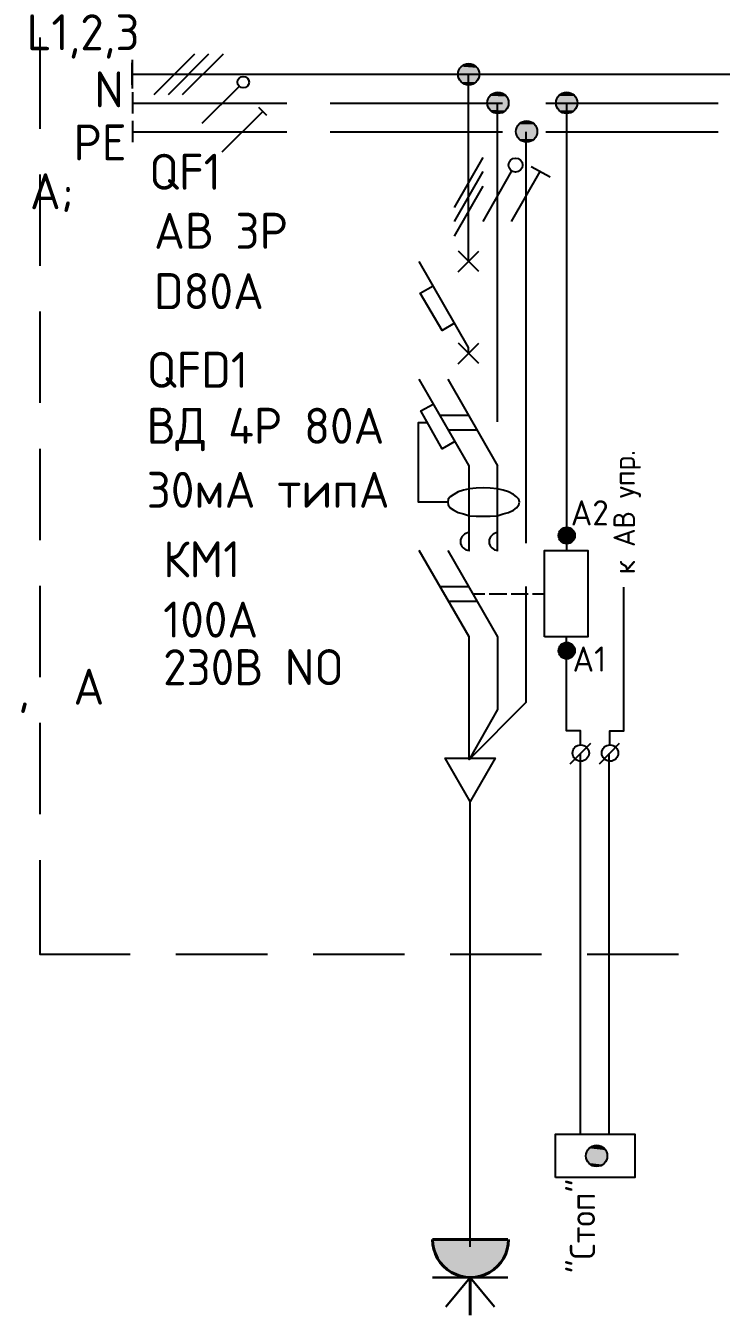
# Model space of a CAD drawing. Header units: millimetres. Extents: x -32 to 417638015, y -35 to 175284279.
# Drawn here: x 416681223 to 416686055, y 175224577 to 175233535 of the extents above; entities that cross this region are included whole.
import ezdxf

# ---------------------------------------------------------------- set-up
doc = ezdxf.new("R2010")
doc.units = ezdxf.units.MM
for name, color, linetype in [('PDF _0', 7, 'Continuous'), ('PDF _4_Однолинейная схема', 7, 'Continuous'), ('PDF __ЭОМ_Розетки быт', 5, 'Continuous'), ('PDF _A-HATCH-WALL', 5, 'Continuous'), ('PDF _Текст', 7, 'Continuous')]:
    doc.layers.add(name, color=color, linetype=linetype)
doc.styles.add('PDF GOST Common', font='GOST_Common.ttf')

msp = doc.modelspace()

# ---------------------------------------------------------------- linework, layer by layer
at = {"layer": 'PDF _0', "lineweight": 25}
for points in [[(416681322.2, 175232819.6), (416681322.2, 175233454.6)], [(416681961.4, 175233124.4), (416681961.4, 175233276.8)], [(416684298.2, 175231896.8), (416684298.2, 175233196.4)], [(416681965.7, 175232925.5), (416681965.7, 175233073.6)], [(416684501.4, 175230783.4), (416684501.4, 175232997.3)], [(416684979.8, 175232997.4), (416684979.8, 175229890.3)], [(416681965.7, 175232726.5), (416681965.7, 175232874.7)], [(416684700.4, 175231257.5), (416684700.4, 175232798.4)], [(416681322.2, 175231867.1), (416681322.2, 175232502.1)], [(416684700.4, 175231439.6), (416684700.4, 175232239.6)], [(416684226.3, 175231824.8), (416684370.2, 175231968.7)], [(416684370.2, 175231829), (416684230.5, 175231968.7)], [(416684298.2, 175231257.5), (416684298.2, 175231299.9), (416683955.4, 175231896.7)], [(416684200.9, 175231469.2), (416684116.2, 175231418.4), (416683963.8, 175231676.6), (416684052.7, 175231727.4)], [(416681322.2, 175230914.6), (416681322.2, 175231549.6)], [(416684226.3, 175231185.6), (416684370.2, 175231329.5)], [(416684370.2, 175231189.8), (416684230.5, 175231329.5)], [(416684700.4, 175230059.5), (416684700.4, 175231257.5)], [(416684302.5, 175229885.9), (416684302.5, 175230478.6), (416683955.4, 175231079.7)], [(416684154.3, 175231079.7), (416684501.4, 175230478.6)], [(416684700.4, 175229940.9), (416684700.4, 175231138.9)], [(416684205.1, 175230647.9), (416684116.2, 175230597.1), (416683968.1, 175230859.6), (416684052.7, 175230906.1)], [(416684099.3, 175230830), (416684302.5, 175230830)], [(416684158.5, 175230728.4), (416684357.5, 175230728.4)], [(416681322.2, 175229962.1), (416681322.2, 175230597.1)], [(416684501.4, 175229885.9), (416684501.4, 175230478.6)], [(416684501.4, 175229289), (416684501.4, 175228785.3), (416684302.5, 175228438.1), (416684302.5, 175229289), (416683955.4, 175229890.1)], [(416684154.3, 175229890.1), (416684501.4, 175229289)], [(416681322.2, 175229009.6), (416681322.2, 175229644.6)], [(416684099.3, 175229640.4), (416684302.5, 175229640.4)], [(416684302.5, 175228438.1), (416684700.4, 175228836), (416684700.4, 175229640.3)], [(416685280.4, 175228539.7), (416685280.4, 175228637.1), (416685377.7, 175228637.1), (416685377.7, 175229636.1)], [(416684158.5, 175229538.8), (416684357.5, 175229538.8)], [(416685077.2, 175228539.7), (416685077.2, 175228637.1), (416684979.8, 175228637.1), (416684979.8, 175229289)], [(416681322.2, 175228057.1), (416681322.2, 175228692.1)], [(416685005.2, 175228408.5), (416685149.1, 175228552.4)], [(416685077.2, 175225834.6), (416685077.2, 175228480.3)], [(416685208.4, 175228408.5), (416685348.1, 175228552.4)], [(416685276.2, 175225834.6), (416685276.2, 175228480.3)], [(416684310.9, 175225051.4), (416684310.9, 175228145.9)], [(416681948.7, 175227083.4), (416681322.2, 175227083.4), (416681322.2, 175227739.6)], [(416682901.2, 175227083.4), (416682266.3, 175227083.4)], [(416683853.7, 175227083.4), (416683218.8, 175227083.4)], [(416684806.2, 175227083.4), (416684171.3, 175227083.4)], [(416685758.8, 175227083.4), (416685123.8, 175227083.4)]]:
    msp.add_lwpolyline(points, dxfattribs=at)
at = {"layer": 'PDF _0', "color": 1, "lineweight": 25}
for points in [[(416684200.9, 175232273.5), (416684399.8, 175232620.6)], [(416684200.9, 175232176.2), (416684399.8, 175232523.3)], [(416684399.8, 175232176.2), (416684598.8, 175232523.3)], [(416684598.8, 175232176.2), (416684797.8, 175232523.3)], [(416684734.3, 175232557.2), (416684865.5, 175232485.2)], [(416684200.9, 175232074.6), (416684399.8, 175232421.7)], [(416684154.3, 175230224.6), (416683951.1, 175230224.6), (416683951.1, 175230779.1), (416684014.6, 175230779.1)], [(416684327.9, 175229589.6), (416684412.5, 175229589.6)], [(416684442.2, 175229589.6), (416684564.9, 175229589.6)], [(416684594.6, 175229589.6), (416684713.1, 175229589.6)], [(416684742.7, 175229589.6), (416684827.4, 175229589.6)]]:
    msp.add_lwpolyline(points, dxfattribs=at)
at = {"layer": 'PDF _0', "lineweight": 25}
for points in [[(416684653.8, 175230224.6), (416684649.6, 175230245.7), (416684632.7, 175230262.7), (416684611.5, 175230279.6), (416684577.6, 175230296.5), (416684539.6, 175230309.2), (416684497.2, 175230317.7), (416684450.7, 175230321.9), (416684404.1, 175230326.2), (416684353.3, 175230321.9), (416684306.7, 175230317.7), (416684264.4, 175230309.2), (416684226.3, 175230296.5), (416684196.7, 175230279.6), (416684171.3, 175230262.7), (416684158.6, 175230245.7), (416684154.3, 175230224.6), (416684158.6, 175230207.7), (416684171.3, 175230186.5), (416684196.7, 175230169.6), (416684226.3, 175230152.6), (416684264.4, 175230144.2), (416684306.7, 175230131.5), (416684353.3, 175230127.2), (416684404.1, 175230127.2), (416684450.7, 175230127.2), (416684497.2, 175230131.5), (416684539.6, 175230144.2), (416684577.6, 175230152.6), (416684611.5, 175230169.6), (416684632.7, 175230186.5), (416684649.6, 175230207.7)], [(416684827.4, 175229289), (416684827.4, 175229890.1), (416685128, 175229890.1), (416685128, 175229289)], [(416684310.9, 175228146), (416684137.4, 175228446.6), (416684484.5, 175228446.6)], [(416684903.6, 175225534), (416684903.6, 175225834.6), (416685453.9, 175225834.6), (416685453.9, 175225534)]]:
    msp.add_lwpolyline(points, close=True, dxfattribs=at)
for centre, radius in [((416684300.4, 175233198.5), 74.1), ((416684503.6, 175232999.6), 74.1), ((416684981.9, 175232999.6), 74.1), ((416684702.5, 175232800.6), 74.1), ((416684981.9, 175229993.9), 57.1), ((416684981.9, 175229193.8), 57.1), ((416685079.3, 175228482.6), 57.1), ((416685282.5, 175228482.6), 57.1), ((416685189.4, 175225684.3), 74.1)]:
    msp.add_circle(centre, radius, dxfattribs=at)
at = {"layer": 'PDF _0', "color": 1, "lineweight": 25}
msp.add_circle((416684626.3, 175232567.7), 48.7, dxfattribs=at)
at = {"layer": 'PDF _0', "lineweight": 25}
for centre in [(416684304.6, 175229951.5), (416684503.6, 175229951.5)]:
    msp.add_arc(centre, 61.4, 90.00065, 269.99934, dxfattribs=at)
at = {"layer": 'PDF _0', "transparency": 33554559}
for points in [[(416684230.5, 175233226), (416684370.2, 175233217.6), (416684226.3, 175233217.6)], [(416684370.2, 175233217.6), (416684226.3, 175233217.6), (416684374.4, 175233213.3)], [(416684226.3, 175233217.6), (416684374.4, 175233213.3), (416684226.3, 175233213.3)], [(416684234.8, 175233234.5), (416684370.2, 175233226), (416684230.5, 175233226)], [(416684370.2, 175233226), (416684230.5, 175233226), (416684370.2, 175233217.6)], [(416684239, 175233238.7), (416684366, 175233234.5), (416684234.8, 175233234.5)], [(416684366, 175233234.5), (416684234.8, 175233234.5), (416684370.2, 175233226)], [(416684247.4, 175233251.4), (416684357.5, 175233243), (416684239, 175233243)], [(416684357.5, 175233243), (416684239, 175233243), (416684361.7, 175233238.7)], [(416684239, 175233243), (416684361.7, 175233238.7), (416684239, 175233238.7)], [(416684361.7, 175233238.7), (416684239, 175233238.7), (416684366, 175233234.5)], [(416684251.7, 175233255.7), (416684353.3, 175233251.4), (416684247.4, 175233251.4)], [(416684353.3, 175233251.4), (416684247.4, 175233251.4), (416684357.5, 175233243)], [(416684255.9, 175233259.9), (416684349, 175233255.7), (416684251.7, 175233255.7)], [(416684349, 175233255.7), (416684251.7, 175233255.7), (416684353.3, 175233251.4)], [(416684264.4, 175233264.1), (416684344.8, 175233259.9), (416684255.9, 175233259.9)], [(416684344.8, 175233259.9), (416684255.9, 175233259.9), (416684349, 175233255.7)], [(416684268.6, 175233268.4), (416684336.3, 175233264.1), (416684264.4, 175233264.1)], [(416684336.3, 175233264.1), (416684264.4, 175233264.1), (416684344.8, 175233259.9)], [(416684277.1, 175233268.4), (416684332.1, 175233268.4), (416684268.6, 175233268.4)], [(416684332.1, 175233268.4), (416684268.6, 175233268.4), (416684336.3, 175233264.1)], [(416684285.5, 175233272.6), (416684323.6, 175233268.4), (416684277.1, 175233268.4)], [(416684323.6, 175233268.4), (416684277.1, 175233268.4), (416684332.1, 175233268.4)], [(416684289.8, 175233272.6), (416684319.4, 175233272.6), (416684285.5, 175233272.6)], [(416684319.4, 175233272.6), (416684285.5, 175233272.6), (416684323.6, 175233268.4)], [(416684302.5, 175233272.6), (416684306.7, 175233272.6), (416684289.8, 175233272.6)], [(416684306.7, 175233272.6), (416684289.8, 175233272.6), (416684319.4, 175233272.6)], [(416684374.4, 175233213.3), (416684226.3, 175233213.3), (416684374.4, 175233204.9)], [(416684226.3, 175233213.3), (416684374.4, 175233204.9), (416684226.3, 175233204.9)], [(416684374.4, 175233204.9), (416684226.3, 175233204.9), (416684374.4, 175233196.4)], [(416684226.3, 175233204.9), (416684374.4, 175233196.4), (416684226.3, 175233196.4)], [(416684374.4, 175233196.4), (416684226.3, 175233196.4), (416684374.4, 175233192.2)], [(416684226.3, 175233196.4), (416684374.4, 175233192.2), (416684226.3, 175233192.2)], [(416684374.4, 175233192.2), (416684226.3, 175233192.2), (416684374.4, 175233183.7)], [(416684226.3, 175233192.2), (416684374.4, 175233183.7), (416684226.3, 175233183.7)], [(416684374.4, 175233183.7), (416684226.3, 175233183.7), (416684370.2, 175233175.2)], [(416684226.3, 175233183.7), (416684370.2, 175233175.2), (416684226.3, 175233175.2)], [(416684370.2, 175233175.2), (416684226.3, 175233175.2), (416684370.2, 175233171)], [(416684226.3, 175233175.2), (416684370.2, 175233171), (416684230.5, 175233171)], [(416684370.2, 175233171), (416684230.5, 175233171), (416684366, 175233162.5)], [(416684230.5, 175233171), (416684366, 175233162.5), (416684234.8, 175233162.5)], [(416684366, 175233162.5), (416684234.8, 175233162.5), (416684361.7, 175233158.3)], [(416684234.8, 175233162.5), (416684361.7, 175233158.3), (416684239, 175233158.3)], [(416684361.7, 175233158.3), (416684239, 175233158.3), (416684357.5, 175233154.1)], [(416684239, 175233158.3), (416684357.5, 175233154.1), (416684239, 175233154.1)], [(416684357.5, 175233154.1), (416684239, 175233154.1), (416684353.3, 175233145.6)], [(416684239, 175233154.1), (416684353.3, 175233145.6), (416684247.4, 175233145.6)], [(416684353.3, 175233145.6), (416684247.4, 175233145.6), (416684349, 175233141.4)], [(416684247.4, 175233145.6), (416684349, 175233141.4), (416684251.7, 175233141.4)], [(416684349, 175233141.4), (416684251.7, 175233141.4), (416684344.8, 175233137.1)], [(416684251.7, 175233141.4), (416684344.8, 175233137.1), (416684255.9, 175233137.1)], [(416684344.8, 175233137.1), (416684255.9, 175233137.1), (416684336.3, 175233132.9)], [(416684255.9, 175233137.1), (416684336.3, 175233132.9), (416684264.4, 175233132.9)], [(416684336.3, 175233132.9), (416684264.4, 175233132.9), (416684332.1, 175233128.7)], [(416684264.4, 175233132.9), (416684332.1, 175233128.7), (416684268.6, 175233128.7)], [(416684332.1, 175233128.7), (416684268.6, 175233128.7), (416684323.6, 175233128.7)], [(416684268.6, 175233128.7), (416684323.6, 175233128.7), (416684277.1, 175233128.7)], [(416684323.6, 175233128.7), (416684277.1, 175233128.7), (416684319.4, 175233124.4)], [(416684277.1, 175233128.7), (416684319.4, 175233124.4), (416684285.5, 175233124.4)], [(416684285.5, 175233124.4), (416684289.8, 175233124.4), (416684306.7, 175233124.4)], [(416684285.5, 175233124.4), (416684319.4, 175233124.4), (416684306.7, 175233124.4)], [(416684289.8, 175233124.4), (416684306.7, 175233124.4), (416684302.5, 175233124.4)], [(416684916.3, 175233039.8), (416685043.3, 175233031.3), (416684912.1, 175233031.3)], [(416684920.6, 175233044), (416685043.3, 175233039.8), (416684916.3, 175233039.8)], [(416685043.3, 175233039.8), (416684916.3, 175233039.8), (416685043.3, 175233031.3)], [(416684924.8, 175233048.2), (416685039.1, 175233044), (416684920.6, 175233044)], [(416685039.1, 175233044), (416684920.6, 175233044), (416685043.3, 175233039.8)], [(416684929, 175233056.7), (416685034.8, 175233048.2), (416684924.8, 175233048.2)], [(416685034.8, 175233048.2), (416684924.8, 175233048.2), (416685039.1, 175233044)], [(416684937.5, 175233060.9), (416685026.4, 175233056.7), (416684929, 175233056.7)], [(416685026.4, 175233056.7), (416684929, 175233056.7), (416685034.8, 175233048.2)], [(416684941.7, 175233065.2), (416685022.1, 175233060.9), (416684937.5, 175233060.9)], [(416685022.1, 175233060.9), (416684937.5, 175233060.9), (416685026.4, 175233056.7)], [(416684950.2, 175233065.2), (416685013.7, 175233065.2), (416684941.7, 175233065.2)], [(416685013.7, 175233065.2), (416684941.7, 175233065.2), (416685022.1, 175233060.9)], [(416684954.4, 175233069.4), (416685009.4, 175233065.2), (416684950.2, 175233065.2)], [(416685009.4, 175233065.2), (416684950.2, 175233065.2), (416685013.7, 175233065.2)], [(416684962.9, 175233069.4), (416685001, 175233069.4), (416684954.4, 175233069.4)], [(416685001, 175233069.4), (416684954.4, 175233069.4), (416685009.4, 175233065.2)], [(416684967.1, 175233073.6), (416684996.7, 175233069.4), (416684962.9, 175233069.4)], [(416684996.7, 175233069.4), (416684962.9, 175233069.4), (416685001, 175233069.4)], [(416684984, 175233073.6), (416684988.3, 175233073.6), (416684967.1, 175233073.6)], [(416684988.3, 175233073.6), (416684967.1, 175233073.6), (416684996.7, 175233069.4)], [(416684907.9, 175233018.6), (416685051.8, 175233014.4), (416684903.6, 175233014.4)], [(416685051.8, 175233014.4), (416684903.6, 175233014.4), (416685051.8, 175233005.9)], [(416684903.6, 175233014.4), (416685051.8, 175233005.9), (416684903.6, 175233005.9)], [(416685051.8, 175233005.9), (416684903.6, 175233005.9), (416685051.8, 175232997.4)], [(416684903.6, 175233005.9), (416685051.8, 175232997.4), (416684903.6, 175232997.4)], [(416685051.8, 175232997.4), (416684903.6, 175232997.4), (416685051.8, 175232993.2)], [(416684903.6, 175232997.4), (416685051.8, 175232993.2), (416684903.6, 175232993.2)], [(416685051.8, 175232993.2), (416684903.6, 175232993.2), (416685051.8, 175232984.7)], [(416684903.6, 175232993.2), (416685051.8, 175232984.7), (416684903.6, 175232984.7)], [(416685051.8, 175232984.7), (416684903.6, 175232984.7), (416685051.8, 175232976.3)], [(416684903.6, 175232984.7), (416685051.8, 175232976.3), (416684907.9, 175232976.3)], [(416684912.1, 175233031.3), (416685047.5, 175233027.1), (416684907.9, 175233027.1)], [(416685047.6, 175233027.1), (416684907.9, 175233027.1), (416685051.8, 175233018.6)], [(416684907.9, 175233027.1), (416685051.8, 175233018.6), (416684907.9, 175233018.6)], [(416685051.8, 175233018.6), (416684907.9, 175233018.6), (416685051.8, 175233014.4)], [(416685051.8, 175232976.3), (416684907.9, 175232976.3), (416685047.6, 175232972)], [(416684907.9, 175232976.3), (416685047.6, 175232972), (416684907.9, 175232972)], [(416685047.6, 175232972), (416684907.9, 175232972), (416685043.3, 175232963.6)], [(416684907.9, 175232972), (416685043.3, 175232963.6), (416684912.1, 175232963.6)], [(416685043.3, 175233031.3), (416684912.1, 175233031.3), (416685047.5, 175233027.1)], [(416685043.3, 175232963.6), (416684912.1, 175232963.6), (416685043.3, 175232959.3)], [(416684912.1, 175232963.6), (416685043.3, 175232959.3), (416684916.3, 175232959.3)], [(416685043.3, 175232959.3), (416684916.3, 175232959.3), (416685039.1, 175232950.9)], [(416684916.3, 175232959.3), (416685039.1, 175232950.9), (416684920.6, 175232950.9)], [(416685039.1, 175232950.9), (416684920.6, 175232950.9), (416685034.8, 175232946.6)], [(416684920.6, 175232950.9), (416685034.8, 175232946.6), (416684924.8, 175232946.6)], [(416685034.8, 175232946.6), (416684924.8, 175232946.6), (416685026.4, 175232942.4)], [(416684924.8, 175232946.6), (416685026.4, 175232942.4), (416684929, 175232942.4)], [(416685026.4, 175232942.4), (416684929, 175232942.4), (416685022.1, 175232938.2)], [(416684929, 175232942.4), (416685022.1, 175232938.2), (416684937.5, 175232938.2)], [(416685022.1, 175232938.2), (416684937.5, 175232938.2), (416685013.7, 175232933.9)], [(416684937.5, 175232938.2), (416685013.7, 175232933.9), (416684941.7, 175232933.9)], [(416685013.7, 175232933.9), (416684941.7, 175232933.9), (416685009.4, 175232929.7)], [(416684941.7, 175232933.9), (416685009.4, 175232929.7), (416684950.2, 175232929.7)], [(416685009.4, 175232929.7), (416684950.2, 175232929.7), (416685001, 175232925.5)], [(416684950.2, 175232929.7), (416685001, 175232925.5), (416684954.4, 175232925.5)], [(416685001, 175232925.5), (416684954.4, 175232925.5), (416684996.7, 175232925.5)], [(416684954.4, 175232925.5), (416684996.7, 175232925.5), (416684962.9, 175232925.5)], [(416684962.9, 175232925.5), (416684967.1, 175232925.5), (416684988.3, 175232925.5)], [(416684962.9, 175232925.5), (416684996.7, 175232925.5), (416684988.3, 175232925.5)], [(416684967.1, 175232925.5), (416684988.3, 175232925.5), (416684984, 175232925.5)]]:
    msp.add_solid(points, dxfattribs=at)
at = {"layer": 'PDF _0', "color": 1, "transparency": 33554559}
for points in [[(416685115.3, 175225699.1), (416685263.5, 175225686.4), (416685111.1, 175225686.4)], [(416685119.5, 175225711.8), (416685259.2, 175225699.1), (416685115.3, 175225699.1)], [(416685259.2, 175225699.1), (416685115.3, 175225699.1), (416685263.5, 175225686.4)], [(416685128, 175225724.5), (416685255, 175225711.8), (416685119.5, 175225711.8)], [(416685255, 175225711.8), (416685119.5, 175225711.8), (416685259.2, 175225699.1)], [(416685136.5, 175225737.2), (416685246.5, 175225724.5), (416685128, 175225724.5)], [(416685246.5, 175225724.5), (416685128, 175225724.5), (416685255, 175225711.8)], [(416685149.2, 175225745.7), (416685238.1, 175225737.2), (416685136.5, 175225737.2)], [(416685238.1, 175225737.2), (416685136.5, 175225737.2), (416685246.5, 175225724.5)], [(416685161.9, 175225749.9), (416685225.4, 175225745.7), (416685149.2, 175225745.7)], [(416685225.4, 175225745.7), (416685149.2, 175225745.7), (416685238.1, 175225737.2)], [(416685174.6, 175225754.2), (416685212.6, 175225749.9), (416685161.9, 175225749.9)], [(416685212.7, 175225749.9), (416685161.9, 175225749.9), (416685225.4, 175225745.7)], [(416685187.2, 175225754.2), (416685199.9, 175225754.2), (416685174.6, 175225754.2)], [(416685200, 175225754.2), (416685174.6, 175225754.2), (416685212.6, 175225749.9)], [(416685263.5, 175225686.4), (416685111.1, 175225686.4), (416685263.5, 175225673.7)], [(416685111.1, 175225686.4), (416685263.5, 175225673.7), (416685111.1, 175225673.7)], [(416685263.5, 175225673.7), (416685111.1, 175225673.7), (416685259.2, 175225661)], [(416685111.1, 175225673.7), (416685259.2, 175225661), (416685115.3, 175225661)], [(416685259.2, 175225661), (416685115.3, 175225661), (416685255, 175225648.3)], [(416685115.3, 175225661), (416685255, 175225648.3), (416685119.5, 175225648.3)], [(416685255, 175225648.3), (416685119.5, 175225648.3), (416685246.5, 175225635.6)], [(416685119.5, 175225648.3), (416685246.5, 175225635.6), (416685128, 175225635.6)], [(416685246.5, 175225635.6), (416685128, 175225635.6), (416685238.1, 175225622.9)], [(416685128, 175225635.6), (416685238.1, 175225622.9), (416685136.5, 175225622.9)], [(416685238.1, 175225622.9), (416685136.5, 175225622.9), (416685225.4, 175225618.7)], [(416685136.5, 175225622.9), (416685225.4, 175225618.7), (416685149.2, 175225618.7)], [(416685225.4, 175225618.7), (416685149.2, 175225618.7), (416685212.7, 175225610.2)], [(416685149.2, 175225618.7), (416685212.7, 175225610.2), (416685161.9, 175225610.2)], [(416685161.9, 175225610.2), (416685174.6, 175225606), (416685199.9, 175225606)], [(416685161.9, 175225610.2), (416685212.6, 175225610.2), (416685199.9, 175225606)], [(416685174.6, 175225606), (416685199.9, 175225606), (416685187.2, 175225606)]]:
    msp.add_solid(points, dxfattribs=at)
at = {"layer": 'PDF _4_Однолинейная схема', "color": 1, "lineweight": 25}
for points in [[(416682113.8, 175233056.7), (416682397.5, 175233340.3)], [(416682215.4, 175233056.7), (416682494.8, 175233340.3)], [(416682312.8, 175233056.7), (416682596.4, 175233340.3)], [(416682448.3, 175232857.7), (416682702.3, 175233111.7)], [(416682897, 175232912.8), (416682842, 175232967.8)], [(416682588, 175232658.8), (416682867.4, 175232938.2)]]:
    msp.add_lwpolyline(points, dxfattribs=at)
at = {"layer": 'PDF _4_Однолинейная схема', "lineweight": 25}
for points in [[(416681961.4, 175233298), (416681961.4, 175233099)], [(416723406, 175233196.4), (416681963.1, 175233196.4)], [(416681961.4, 175232997.4), (416683036.7, 175232997.4)], [(416683337.3, 175232997.4), (416684535.3, 175232997.4)], [(416684835.9, 175232997.4), (416686033.9, 175232997.4)], [(416681961.4, 175232798.5), (416683036.7, 175232798.5)], [(416683337.3, 175232798.5), (416684535.3, 175232798.5)], [(416684835.9, 175232798.5), (416686033.9, 175232798.5)]]:
    msp.add_lwpolyline(points, dxfattribs=at)
at = {"layer": 'PDF _4_Однолинейная схема', "color": 1, "lineweight": 25}
msp.add_circle((416682734, 175233143.5), 40.2, dxfattribs=at)
at = {"layer": 'PDF __ЭОМ_Розетки быт', "lineweight": 40}
for points in [[(416684573.4, 175225102.2), (416684048.5, 175225102.2)], [(416684310.9, 175224839.7), (416684310.9, 175224577.3)]]:
    msp.add_lwpolyline(points, dxfattribs=at)
at = {"layer": 'PDF __ЭОМ_Розетки быт', "lineweight": 30}
for points in [[(416684573.4, 175224839.7), (416684048.5, 175224839.7)], [(416684480.3, 175224636.5), (416684311, 175224839.7), (416684141.6, 175224636.5)]]:
    msp.add_lwpolyline(points, dxfattribs=at)
at = {"layer": 'PDF __ЭОМ_Розетки быт', "lineweight": 40}
msp.add_arc((416684313.1, 175225104.3), 264.6, 179.99976, 0.00024, dxfattribs=at)
at = {"layer": 'PDF __ЭОМ_Розетки быт', "transparency": 33554559}
for points in [[(416684052.7, 175225051.4), (416684569.2, 175225051.4), (416684048.5, 175225102.2)], [(416684569.2, 175225051.4), (416684048.5, 175225102.2), (416684573.4, 175225102.2)], [(416684065.4, 175225004.8), (416684556.5, 175225004.8), (416684052.7, 175225051.4)], [(416684556.5, 175225004.8), (416684052.7, 175225051.4), (416684569.2, 175225051.4)], [(416684086.6, 175224962.5), (416684535.3, 175224962.5), (416684065.4, 175225004.8)], [(416684535.3, 175224962.5), (416684065.4, 175225004.8), (416684556.5, 175225004.8)], [(416684116.2, 175224924.4), (416684505.7, 175224924.4), (416684086.6, 175224962.5)], [(416684505.7, 175224924.4), (416684086.6, 175224962.5), (416684535.3, 175224962.5)], [(416684154.3, 175224890.5), (416684467.6, 175224890.5), (416684116.2, 175224924.4)], [(416684467.6, 175224890.5), (416684116.2, 175224924.4), (416684505.7, 175224924.4)], [(416684192.4, 175224865.1), (416684429.5, 175224865.1), (416684154.3, 175224890.5)], [(416684429.5, 175224865.1), (416684154.3, 175224890.5), (416684467.6, 175224890.5)], [(416684239, 175224848.2), (416684382.9, 175224848.2), (416684192.4, 175224865.1)], [(416684382.9, 175224848.2), (416684192.4, 175224865.1), (416684429.5, 175224865.1)], [(416684285.5, 175224839.7), (416684336.3, 175224839.7), (416684239, 175224848.2)], [(416684336.3, 175224839.7), (416684239, 175224848.2), (416684382.9, 175224848.2)]]:
    msp.add_solid(points, dxfattribs=at)
at = {"layer": 'PDF _A-HATCH-WALL', "color": 7, "transparency": 33554559}
for points in [[(416684438, 175233039.8), (416684564.9, 175233031.3), (416684433.7, 175233031.3)], [(416684442.2, 175233044), (416684564.9, 175233039.8), (416684438, 175233039.8)], [(416684564.9, 175233039.8), (416684438, 175233039.8), (416684564.9, 175233031.3)], [(416684446.4, 175233048.2), (416684556.5, 175233044), (416684442.2, 175233044)], [(416684556.5, 175233044), (416684442.2, 175233044), (416684564.9, 175233039.8)], [(416684450.6, 175233056.7), (416684552.2, 175233048.2), (416684446.4, 175233048.2)], [(416684552.2, 175233048.2), (416684446.4, 175233048.2), (416684556.5, 175233044)], [(416684454.9, 175233060.9), (416684548, 175233056.7), (416684450.6, 175233056.7)], [(416684548, 175233056.7), (416684450.6, 175233056.7), (416684552.2, 175233048.2)], [(416684463.3, 175233065.2), (416684543.8, 175233060.9), (416684454.9, 175233060.9)], [(416684543.8, 175233060.9), (416684454.9, 175233060.9), (416684548, 175233056.7)], [(416684467.6, 175233065.2), (416684535.3, 175233065.2), (416684463.3, 175233065.2)], [(416684535.3, 175233065.2), (416684463.3, 175233065.2), (416684543.8, 175233060.9)], [(416684476, 175233069.4), (416684531.1, 175233065.2), (416684467.6, 175233065.2)], [(416684531.1, 175233065.2), (416684467.6, 175233065.2), (416684535.3, 175233065.2)], [(416684484.5, 175233069.4), (416684522.6, 175233069.4), (416684476, 175233069.4)], [(416684522.6, 175233069.4), (416684476, 175233069.4), (416684531.1, 175233065.2)], [(416684488.7, 175233073.6), (416684518.4, 175233069.4), (416684484.5, 175233069.4)], [(416684518.4, 175233069.4), (416684484.5, 175233069.4), (416684522.6, 175233069.4)], [(416684501.4, 175233073.6), (416684509.9, 175233073.6), (416684488.7, 175233073.6)], [(416684509.9, 175233073.6), (416684488.7, 175233073.6), (416684518.4, 175233069.4)], [(416684429.5, 175233018.6), (416684573.4, 175233014.4), (416684425.3, 175233014.4)], [(416684573.4, 175233014.4), (416684425.3, 175233014.4), (416684573.4, 175233005.9)], [(416684425.3, 175233014.4), (416684573.4, 175233005.9), (416684425.3, 175233005.9)], [(416684573.4, 175233005.9), (416684425.3, 175233005.9), (416684573.4, 175232997.4)], [(416684425.3, 175233005.9), (416684573.4, 175232997.4), (416684425.3, 175232997.4)], [(416684573.4, 175232997.4), (416684425.3, 175232997.4), (416684573.4, 175232993.2)], [(416684425.3, 175232997.4), (416684573.4, 175232993.2), (416684425.3, 175232993.2)], [(416684573.4, 175232993.2), (416684425.3, 175232993.2), (416684573.4, 175232984.7)], [(416684425.3, 175232993.2), (416684573.4, 175232984.7), (416684425.3, 175232984.7)], [(416684573.4, 175232984.7), (416684425.3, 175232984.7), (416684573.4, 175232976.3)], [(416684425.3, 175232984.7), (416684573.4, 175232976.3), (416684429.5, 175232976.3)], [(416684433.7, 175233031.3), (416684569.2, 175233027.1), (416684429.5, 175233027.1)], [(416684569.2, 175233027.1), (416684429.5, 175233027.1), (416684573.4, 175233018.6)], [(416684429.5, 175233027.1), (416684573.4, 175233018.6), (416684429.5, 175233018.6)], [(416684573.4, 175233018.6), (416684429.5, 175233018.6), (416684573.4, 175233014.4)], [(416684573.4, 175232976.3), (416684429.5, 175232976.3), (416684569.2, 175232972)], [(416684429.5, 175232976.3), (416684569.2, 175232972), (416684429.5, 175232972)], [(416684569.2, 175232972), (416684429.5, 175232972), (416684564.9, 175232963.6)], [(416684429.5, 175232972), (416684564.9, 175232963.6), (416684433.7, 175232963.6)], [(416684564.9, 175233031.3), (416684433.7, 175233031.3), (416684569.2, 175233027.1)], [(416684564.9, 175232963.6), (416684433.7, 175232963.6), (416684564.9, 175232959.3)], [(416684433.7, 175232963.6), (416684564.9, 175232959.3), (416684438, 175232959.3)], [(416684564.9, 175232959.3), (416684438, 175232959.3), (416684556.5, 175232950.9)], [(416684438, 175232959.3), (416684556.5, 175232950.9), (416684442.2, 175232950.9)], [(416684556.5, 175232950.9), (416684442.2, 175232950.9), (416684552.2, 175232946.6)], [(416684442.2, 175232950.9), (416684552.2, 175232946.6), (416684446.4, 175232946.6)], [(416684552.2, 175232946.6), (416684446.4, 175232946.6), (416684548, 175232942.4)], [(416684446.4, 175232946.6), (416684548, 175232942.4), (416684450.6, 175232942.4)], [(416684548, 175232942.4), (416684450.6, 175232942.4), (416684543.8, 175232938.2)], [(416684450.6, 175232942.4), (416684543.8, 175232938.2), (416684454.9, 175232938.2)], [(416684543.8, 175232938.2), (416684454.9, 175232938.2), (416684535.3, 175232933.9)], [(416684454.9, 175232938.2), (416684535.3, 175232933.9), (416684463.3, 175232933.9)], [(416684535.3, 175232933.9), (416684463.3, 175232933.9), (416684531.1, 175232929.7)], [(416684463.3, 175232933.9), (416684531.1, 175232929.7), (416684467.6, 175232929.7)], [(416684531.1, 175232929.7), (416684467.6, 175232929.7), (416684522.6, 175232925.5)], [(416684467.6, 175232929.7), (416684522.6, 175232925.5), (416684476, 175232925.5)], [(416684522.6, 175232925.5), (416684476, 175232925.5), (416684518.4, 175232925.5)], [(416684476, 175232925.5), (416684518.4, 175232925.5), (416684484.5, 175232925.5)], [(416684484.5, 175232925.5), (416684488.7, 175232925.5), (416684509.9, 175232925.5)], [(416684484.5, 175232925.5), (416684518.4, 175232925.5), (416684509.9, 175232925.5)], [(416684488.7, 175232925.5), (416684509.9, 175232925.5), (416684501.4, 175232925.5)], [(416684658.1, 175232857.7), (416684747, 175232853.5), (416684649.6, 175232853.5)], [(416684662.3, 175232862), (416684742.7, 175232857.7), (416684658.1, 175232857.7)], [(416684742.7, 175232857.7), (416684658.1, 175232857.7), (416684747, 175232853.5)], [(416684670.8, 175232866.2), (416684738.5, 175232862), (416684662.3, 175232862)], [(416684738.5, 175232862), (416684662.3, 175232862), (416684742.7, 175232857.7)], [(416684675, 175232870.4), (416684730, 175232866.2), (416684670.8, 175232866.2)], [(416684730, 175232866.2), (416684670.8, 175232866.2), (416684738.5, 175232862)], [(416684683.5, 175232870.4), (416684721.6, 175232870.4), (416684675, 175232870.4)], [(416684721.6, 175232870.4), (416684675, 175232870.4), (416684730, 175232866.2)], [(416684687.7, 175232874.7), (416684717.3, 175232870.4), (416684683.5, 175232870.4)], [(416684717.3, 175232870.4), (416684683.5, 175232870.4), (416684721.6, 175232870.4)], [(416684704.6, 175232874.7), (416684708.9, 175232874.7), (416684687.7, 175232874.7)], [(416684708.9, 175232874.7), (416684687.7, 175232874.7), (416684717.3, 175232870.4)], [(416684628.5, 175232811.2), (416684772.4, 175232806.9), (416684624.2, 175232806.9)], [(416684772.4, 175232806.9), (416684624.2, 175232806.9), (416684776.6, 175232798.5)], [(416684624.2, 175232806.9), (416684776.6, 175232798.5), (416684624.2, 175232798.5)], [(416684776.6, 175232798.5), (416684624.2, 175232798.5), (416684772.4, 175232790)], [(416684624.2, 175232798.5), (416684772.4, 175232790), (416684624.2, 175232790)], [(416684772.4, 175232790), (416684624.2, 175232790), (416684772.4, 175232785.8)], [(416684624.2, 175232790), (416684772.4, 175232785.8), (416684628.5, 175232785.8)], [(416684632.7, 175232828.1), (416684772.4, 175232819.6), (416684628.5, 175232819.6)], [(416684772.4, 175232819.6), (416684628.5, 175232819.6), (416684772.4, 175232811.2)], [(416684628.5, 175232819.6), (416684772.4, 175232811.2), (416684628.5, 175232811.2)], [(416684772.4, 175232811.2), (416684628.5, 175232811.2), (416684772.4, 175232806.9)], [(416684772.4, 175232785.8), (416684628.5, 175232785.8), (416684772.4, 175232777.3)], [(416684628.5, 175232785.8), (416684772.4, 175232777.3), (416684628.5, 175232777.3)], [(416684772.4, 175232777.3), (416684628.5, 175232777.3), (416684768.1, 175232768.8)], [(416684628.5, 175232777.3), (416684768.1, 175232768.8), (416684632.7, 175232768.8)], [(416684636.9, 175232840.8), (416684768.1, 175232832.3), (416684632.7, 175232832.3)], [(416684768.1, 175232832.3), (416684632.7, 175232832.3), (416684768.1, 175232828.1)], [(416684632.7, 175232832.3), (416684768.1, 175232828.1), (416684632.7, 175232828.1)], [(416684768.1, 175232828.1), (416684632.7, 175232828.1), (416684772.4, 175232819.6)], [(416684768.1, 175232768.8), (416684632.7, 175232768.8), (416684768.1, 175232764.6)], [(416684632.7, 175232768.8), (416684768.1, 175232764.6), (416684632.7, 175232764.6)], [(416684641.2, 175232845), (416684763.9, 175232840.8), (416684636.9, 175232840.8)], [(416684763.9, 175232840.8), (416684636.9, 175232840.8), (416684768.1, 175232832.3)], [(416684645.4, 175232849.3), (416684759.7, 175232845), (416684641.2, 175232845)], [(416684759.7, 175232845), (416684641.2, 175232845), (416684763.9, 175232840.8)], [(416684649.6, 175232853.5), (416684755.4, 175232849.3), (416684645.4, 175232849.3)], [(416684755.4, 175232849.3), (416684645.4, 175232849.3), (416684759.7, 175232845)], [(416684747, 175232853.5), (416684649.6, 175232853.5), (416684755.4, 175232849.3)], [(416684768.1, 175232764.6), (416684632.7, 175232764.6), (416684763.9, 175232756.1)], [(416684632.7, 175232764.6), (416684763.9, 175232756.1), (416684636.9, 175232756.1)], [(416684763.9, 175232756.1), (416684636.9, 175232756.1), (416684759.7, 175232751.9)], [(416684636.9, 175232756.1), (416684759.7, 175232751.9), (416684641.2, 175232751.9)], [(416684759.7, 175232751.9), (416684641.2, 175232751.9), (416684755.4, 175232747.7)], [(416684641.2, 175232751.9), (416684755.4, 175232747.7), (416684645.4, 175232747.7)], [(416684755.4, 175232747.7), (416684645.4, 175232747.7), (416684747, 175232743.4)], [(416684645.4, 175232747.7), (416684747, 175232743.4), (416684649.6, 175232743.4)], [(416684747, 175232743.4), (416684649.6, 175232743.4), (416684742.7, 175232739.2)], [(416684649.6, 175232743.4), (416684742.7, 175232739.2), (416684658.1, 175232739.2)], [(416684742.7, 175232739.2), (416684658.1, 175232739.2), (416684738.5, 175232735)], [(416684658.1, 175232739.2), (416684738.5, 175232735), (416684662.3, 175232735)], [(416684738.5, 175232735), (416684662.3, 175232735), (416684730, 175232730.7)], [(416684662.3, 175232735), (416684730, 175232730.7), (416684670.8, 175232730.7)], [(416684730, 175232730.7), (416684670.8, 175232730.7), (416684721.6, 175232726.5)], [(416684670.8, 175232730.7), (416684721.6, 175232726.5), (416684675, 175232726.5)], [(416684721.6, 175232726.5), (416684675, 175232726.5), (416684717.3, 175232726.5)], [(416684675, 175232726.5), (416684717.3, 175232726.5), (416684683.5, 175232726.5)], [(416684683.5, 175232726.5), (416684687.7, 175232722.3), (416684708.9, 175232722.3)], [(416684683.5, 175232726.5), (416684717.3, 175232726.5), (416684708.9, 175232722.3)], [(416684687.7, 175232722.3), (416684708.9, 175232722.3), (416684704.6, 175232722.3)], [(416684929, 175230008.7), (416685034.8, 175230004.4), (416684924.8, 175230004.4)], [(416685034.8, 175230004.4), (416684924.8, 175230004.4), (416685034.8, 175230000.2)], [(416684924.8, 175230004.4), (416685034.8, 175230000.2), (416684924.8, 175230000.2)], [(416685034.8, 175230000.2), (416684924.8, 175230000.2), (416685034.8, 175229996)], [(416684924.8, 175230000.2), (416685034.8, 175229996), (416684924.8, 175229996)], [(416685034.8, 175229996), (416684924.8, 175229996), (416685034.8, 175229991.7)], [(416684924.8, 175229996), (416685034.8, 175229991.7), (416684924.8, 175229991.7)], [(416685034.8, 175229991.7), (416684924.8, 175229991.7), (416685034.8, 175229983.3)], [(416684924.8, 175229991.7), (416685034.8, 175229983.3), (416684924.8, 175229983.3)], [(416684933.3, 175230021.4), (416685030.6, 175230017.1), (416684929, 175230017.1)], [(416685030.6, 175230017.1), (416684929, 175230017.1), (416685030.6, 175230008.7)], [(416684929, 175230017.1), (416685030.6, 175230008.7), (416684929, 175230008.7)], [(416685030.6, 175230008.7), (416684929, 175230008.7), (416685034.8, 175230004.4)], [(416684937.5, 175230029.8), (416685022.1, 175230025.6), (416684933.3, 175230025.6)], [(416685022.1, 175230025.6), (416684933.3, 175230025.6), (416685026.4, 175230021.4)], [(416684933.3, 175230025.6), (416685026.4, 175230021.4), (416684933.3, 175230021.4)], [(416685026.4, 175230021.4), (416684933.3, 175230021.4), (416685030.6, 175230017.1)], [(416684941.7, 175230034.1), (416685017.9, 175230029.8), (416684937.5, 175230029.8)], [(416685017.9, 175230029.8), (416684937.5, 175230029.8), (416685022.1, 175230025.6)], [(416685013.7, 175230034.1), (416684946, 175230034.1), (416684941.7, 175230034.1)], [(416685013.7, 175230034.1), (416684941.7, 175230034.1), (416685017.9, 175230029.8)], [(416684945.9, 175230034.1), (416685013.7, 175230034.1), (416685013.7, 175230034.1)], [(416684950.2, 175230038.3), (416685013.7, 175230034.1), (416684946, 175230034.1)], [(416684954.4, 175230042.5), (416685005.2, 175230038.3), (416684950.2, 175230038.3)], [(416685005.2, 175230038.3), (416684950.2, 175230038.3), (416685013.7, 175230034.1)], [(416684962.9, 175230042.5), (416685001, 175230042.5), (416684954.4, 175230042.5)], [(416685001, 175230042.5), (416684954.4, 175230042.5), (416685005.2, 175230038.3)], [(416684967.1, 175230042.5), (416684996.7, 175230042.5), (416684962.9, 175230042.5)], [(416684996.7, 175230042.5), (416684962.9, 175230042.5), (416685001, 175230042.5)], [(416684971.3, 175230046.8), (416684992.5, 175230042.5), (416684967.1, 175230042.5)], [(416684992.5, 175230042.5), (416684967.1, 175230042.5), (416684996.7, 175230042.5)], [(416684984, 175230046.8), (416684971.3, 175230046.8), (416684971.3, 175230046.8)], [(416684984, 175230046.8), (416684971.3, 175230046.8), (416684992.5, 175230042.5)], [(416685034.8, 175229983.3), (416684924.8, 175229983.3), (416685034.8, 175229979)], [(416684924.8, 175229983.3), (416685034.8, 175229979), (416684924.8, 175229979)], [(416685034.8, 175229979), (416684924.8, 175229979), (416685034.8, 175229974.8)], [(416684924.8, 175229979), (416685034.8, 175229974.8), (416684924.8, 175229974.8)], [(416685034.8, 175229974.8), (416684924.8, 175229974.8), (416685030.6, 175229970.6)], [(416684924.8, 175229974.8), (416685030.6, 175229970.6), (416684929, 175229970.6)], [(416685030.6, 175229970.6), (416684929, 175229970.6), (416685030.6, 175229962.1)], [(416684929, 175229970.6), (416685030.6, 175229962.1), (416684929, 175229962.1)], [(416685030.6, 175229962.1), (416684929, 175229962.1), (416685026.4, 175229957.9)], [(416684929, 175229962.1), (416685026.4, 175229957.9), (416684933.3, 175229957.9)], [(416685026.4, 175229957.9), (416684933.3, 175229957.9), (416685022.1, 175229953.6)], [(416684933.3, 175229957.9), (416685022.1, 175229953.6), (416684933.3, 175229953.6)], [(416685022.1, 175229953.6), (416684933.3, 175229953.6), (416685017.9, 175229949.4)], [(416684933.3, 175229953.6), (416685017.9, 175229949.4), (416684937.5, 175229949.4)], [(416685017.9, 175229949.4), (416684937.5, 175229949.4), (416685013.7, 175229945.2)], [(416684937.5, 175229949.4), (416685013.7, 175229945.2), (416684941.7, 175229945.2)], [(416685013.7, 175229945.2), (416684941.7, 175229945.2), (416684946, 175229945.2)], [(416684941.7, 175229945.2), (416685013.7, 175229945.2), (416685013.7, 175229945.2)], [(416685013.7, 175229945.2), (416684946, 175229945.2), (416685005.2, 175229940.9)], [(416684946, 175229945.2), (416685005.2, 175229940.9), (416684950.2, 175229940.9)], [(416685005.2, 175229940.9), (416684950.2, 175229940.9), (416685001, 175229936.7)], [(416684950.2, 175229940.9), (416685001, 175229936.7), (416684954.4, 175229936.7)], [(416685001, 175229936.7), (416684954.4, 175229936.7), (416684996.7, 175229936.7)], [(416684954.4, 175229936.7), (416684996.7, 175229936.7), (416684962.9, 175229936.7)], [(416684996.7, 175229936.7), (416684962.9, 175229936.7), (416684992.5, 175229936.7)], [(416684962.9, 175229936.7), (416684992.5, 175229936.7), (416684967.1, 175229936.7)], [(416684984, 175229932.5), (416684971.3, 175229932.5), (416684967.1, 175229936.7)], [(416684967.1, 175229936.7), (416684992.5, 175229936.7), (416684984, 175229932.5)], [(416684984, 175229932.5), (416684984, 175229932.5), (416684971.3, 175229932.5)], [(416684929, 175229208.6), (416685034.8, 175229204.3), (416684924.8, 175229204.3)], [(416685034.8, 175229204.3), (416684924.8, 175229204.3), (416685034.8, 175229200.1)], [(416684924.8, 175229204.3), (416685034.8, 175229200.1), (416684924.8, 175229200.1)], [(416685034.8, 175229200.1), (416684924.8, 175229200.1), (416685034.8, 175229195.9)], [(416684924.8, 175229200.1), (416685034.8, 175229195.9), (416684924.8, 175229195.9)], [(416685034.8, 175229195.9), (416684924.8, 175229195.9), (416685034.8, 175229191.6)], [(416684924.8, 175229195.9), (416685034.8, 175229191.6), (416684924.8, 175229191.6)], [(416685034.8, 175229191.6), (416684924.8, 175229191.6), (416685034.8, 175229183.2)], [(416684924.8, 175229191.6), (416685034.8, 175229183.2), (416684924.8, 175229183.2)], [(416685034.8, 175229183.2), (416684924.8, 175229183.2), (416685034.8, 175229178.9)], [(416684924.8, 175229183.2), (416685034.8, 175229178.9), (416684924.8, 175229178.9)], [(416684933.3, 175229221.3), (416685030.6, 175229217), (416684929, 175229217)], [(416685030.6, 175229217), (416684929, 175229217), (416685030.6, 175229208.6)], [(416684929, 175229217), (416685030.6, 175229208.6), (416684929, 175229208.6)], [(416685030.6, 175229208.6), (416684929, 175229208.6), (416685034.8, 175229204.3)], [(416684937.5, 175229229.7), (416685022.1, 175229225.5), (416684933.3, 175229225.5)], [(416685022.1, 175229225.5), (416684933.3, 175229225.5), (416685026.4, 175229221.3)], [(416684933.3, 175229225.5), (416685026.4, 175229221.3), (416684933.3, 175229221.3)], [(416685026.4, 175229221.3), (416684933.3, 175229221.3), (416685030.6, 175229217)], [(416684941.7, 175229234), (416685017.9, 175229229.7), (416684937.5, 175229229.7)], [(416685017.9, 175229229.7), (416684937.5, 175229229.7), (416685022.1, 175229225.5)], [(416685013.7, 175229234), (416684946, 175229234), (416684941.7, 175229234)], [(416685013.7, 175229234), (416684941.7, 175229234), (416685017.9, 175229229.7)], [(416684945.9, 175229234), (416685013.7, 175229234), (416685013.7, 175229234)], [(416684950.2, 175229238.2), (416685013.7, 175229234), (416684946, 175229234)], [(416684954.4, 175229242.4), (416685005.2, 175229238.2), (416684950.2, 175229238.2)], [(416685005.2, 175229238.2), (416684950.2, 175229238.2), (416685013.7, 175229234)], [(416684962.9, 175229242.4), (416685001, 175229242.4), (416684954.4, 175229242.4)], [(416685001, 175229242.4), (416684954.4, 175229242.4), (416685005.2, 175229238.2)], [(416684967.1, 175229242.4), (416684996.7, 175229242.4), (416684962.9, 175229242.4)], [(416684996.7, 175229242.4), (416684962.9, 175229242.4), (416685001, 175229242.4)], [(416684971.3, 175229246.7), (416684992.5, 175229242.4), (416684967.1, 175229242.4)], [(416684992.5, 175229242.4), (416684967.1, 175229242.4), (416684996.7, 175229242.4)], [(416684984, 175229246.7), (416684971.3, 175229246.7), (416684971.3, 175229246.7)], [(416684984, 175229246.7), (416684971.3, 175229246.7), (416684992.5, 175229242.4)], [(416685034.8, 175229178.9), (416684924.8, 175229178.9), (416685034.8, 175229174.7)], [(416684924.8, 175229178.9), (416685034.8, 175229174.7), (416684924.8, 175229174.7)], [(416685034.8, 175229174.7), (416684924.8, 175229174.7), (416685030.6, 175229170.5)], [(416684924.8, 175229174.7), (416685030.6, 175229170.5), (416684929, 175229170.5)], [(416685030.6, 175229170.5), (416684929, 175229170.5), (416685030.6, 175229162)], [(416684929, 175229170.5), (416685030.6, 175229162), (416684929, 175229162)], [(416685030.6, 175229162), (416684929, 175229162), (416685026.4, 175229157.8)], [(416684929, 175229162), (416685026.4, 175229157.8), (416684933.3, 175229157.8)], [(416685026.4, 175229157.8), (416684933.3, 175229157.8), (416685022.1, 175229153.5)], [(416684933.3, 175229157.8), (416685022.1, 175229153.5), (416684933.3, 175229153.5)], [(416685022.1, 175229153.5), (416684933.3, 175229153.5), (416685017.9, 175229149.3)], [(416684933.3, 175229153.5), (416685017.9, 175229149.3), (416684937.5, 175229149.3)], [(416685017.9, 175229149.3), (416684937.5, 175229149.3), (416685013.7, 175229149.3)], [(416684937.5, 175229149.3), (416685013.7, 175229149.3), (416684941.7, 175229149.3)], [(416685013.7, 175229149.3), (416684941.7, 175229149.3), (416685013.7, 175229145.1)], [(416684941.7, 175229149.3), (416685013.7, 175229145.1), (416684946, 175229145.1)], [(416685013.7, 175229145.1), (416684946, 175229145.1), (416685005.2, 175229140.8)], [(416684946, 175229145.1), (416685005.2, 175229140.8), (416684950.2, 175229140.8)], [(416685005.2, 175229140.8), (416684950.2, 175229140.8), (416685001, 175229136.6)], [(416684950.2, 175229140.8), (416685001, 175229136.6), (416684954.4, 175229136.6)], [(416685001, 175229136.6), (416684954.4, 175229136.6), (416684996.7, 175229136.6)], [(416684954.4, 175229136.6), (416684996.7, 175229136.6), (416684962.9, 175229136.6)], [(416684996.7, 175229136.6), (416684962.9, 175229136.6), (416684992.5, 175229136.6)], [(416684962.9, 175229136.6), (416684992.5, 175229136.6), (416684967.1, 175229136.6)], [(416684984, 175229132.4), (416684971.3, 175229132.4), (416684967.1, 175229136.6)], [(416684967.1, 175229136.6), (416684992.5, 175229136.6), (416684984, 175229132.4)], [(416684984, 175229132.4), (416684984, 175229132.4), (416684971.3, 175229132.4)]]:
    msp.add_solid(points, dxfattribs=at)

# ---------------------------------------------------------------- texts
at = {"layer": 'PDF _Текст', "attachment_point": 4, "style": 'PDF GOST Common'}
for s, insert, char_height in [('L1,2,3', (416681229.1, 175233460.7), 249.97), ('N', (416681699, 175233092.4), 250), ('PE', (416681555, 175232724.1), 249.97), ('QF1', (416682080, 175232520.9), 249.97), ('номер; тип; ток расцепителя,  А;', (416676458.1, 175232351.6), 249.971), ('АВ 3Р', (416682113.8, 175232110.3), 249.97), ('D80А', (416682113.8, 175231691.2), 249.97), ('QFD1', (416682063, 175231145.1), 249.97), ('ВД 4P 80А', (416682063, 175230730.2), 249.97), ('30мА типА', (416682063, 175230311.1), 249.97), ('А2', (416685009.4, 175230151.4), 174.98), ('КМ1', (416682177.3, 175229828.5), 249.97), ('100А', (416682177.3, 175229409.4), 249.97), ('230В NO', (416682177.3, 175229079.2), 249.97), ('А1', (416685022.1, 175229135.4), 174.98), ('номер; тип; номинальный ток,  А', (416676530, 175228909.9), 249.971)]:
    msp.add_mtext(s, dxfattribs=dict(at, insert=insert, char_height=char_height))
at = {"layer": 'PDF _Текст', "attachment_point": 4, "rotation": 90, "style": 'PDF GOST Common'}
for s, insert, char_height in [('к АВ упр.', (416685401.2, 175229725), 149.98), ('"Стоп"', (416685091.1, 175224869.4), 174.98)]:
    msp.add_mtext(s, dxfattribs=dict(at, insert=insert, char_height=char_height))

doc.saveas('drawing.dxf')
